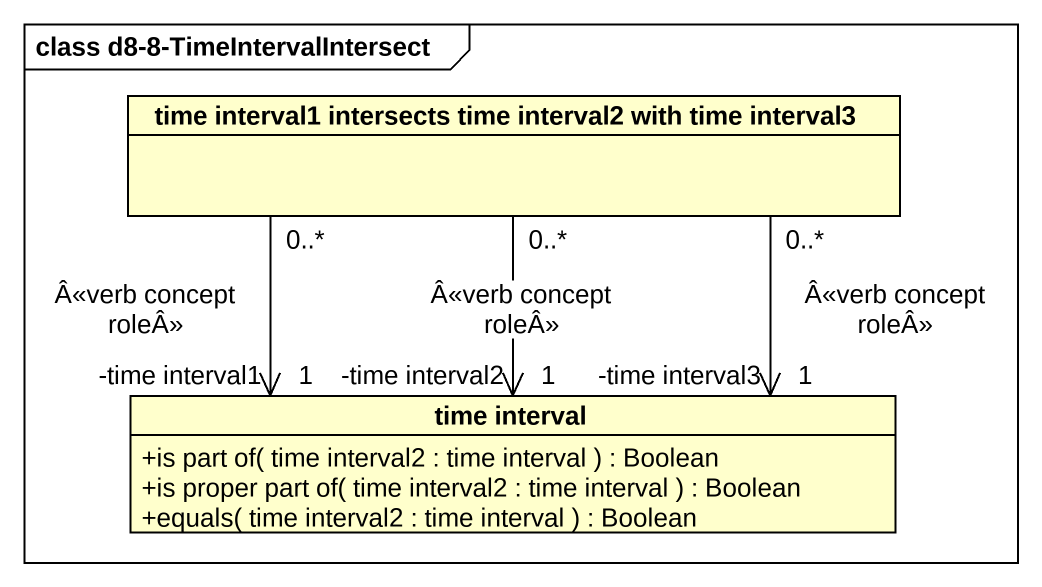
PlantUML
@startuml
mainframe class d8-8-TimeIntervalIntersect
hide circle
hide empty members
skinparam classAttributeIconSize 0
class "time interval1 intersects time interval2 with time interval3" as time_interval1_intersects
class "time interval" as time_interval {
  +is part of( time interval2 : time interval ) : Boolean
  +is proper part of( time interval2 : time interval ) : Boolean
  +equals( time interval2 : time interval ) : Boolean
}
time_interval1_intersects "0..*" --> "-time interval1\n1" time_interval : Â<<verb concept roleÂ>>
time_interval1_intersects "0..*" --> "-time interval2\n1" time_interval : Â<<verb concept roleÂ>>
time_interval1_intersects "0..*" --> "-time interval3\n1" time_interval : Â<<verb concept roleÂ>>
@enduml
